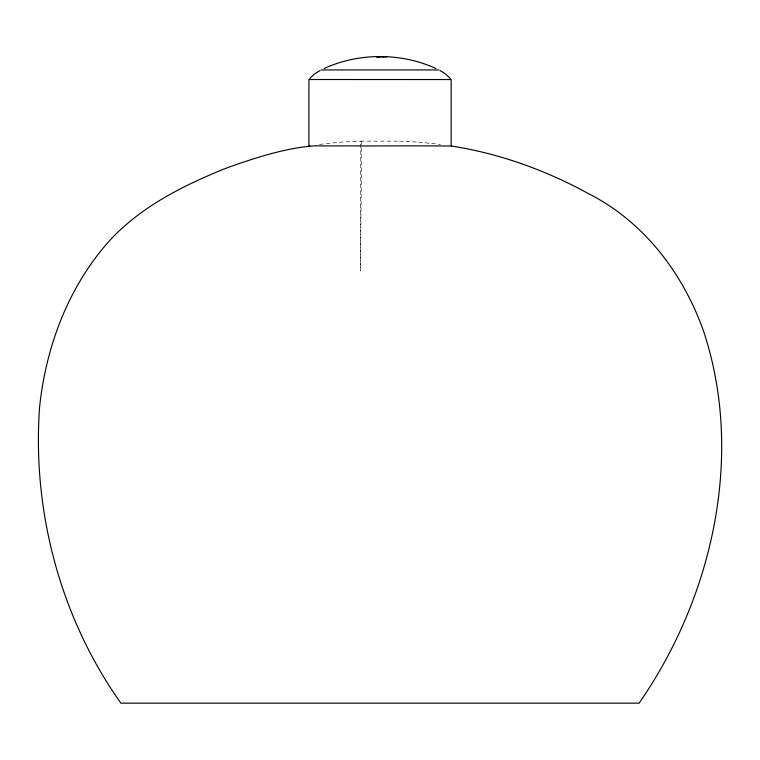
<?xml version="1.0" encoding="UTF-8"?>
<svg xmlns="http://www.w3.org/2000/svg" width="760" height="760" viewBox="0 0 760 760"><rect width="100%" height="100%" fill="white"/><g stroke="black" fill="none" stroke-linecap="round" stroke-linejoin="round"><path stroke-width="0.57" stroke-dasharray="3.8 2.85" d="M361.741 141.141L360.392 270.845L360.534 141.141L399.465 141.141M319.542 144.381L341.097 142.12L360.687 141.141M418.608 142.12L440.477 144.391M399.313 141.141L418.902 142.12"/><path stroke-width="1.14" d="M309.757 78.508L314.516 73.967L320.102 70.49M324.188 68.495C358.957 52.554 401.128 52.573 435.898 68.504M309.89 145.834L308.921 146.015L308.921 79.524L448.742 79.534L451.164 79.534L451.155 146.024C421.391 145.787 391.457 145.873 361.627 145.977C345.809 145.702 329.992 146.091 314.184 145.825C284.041 148.219 254.714 158.032 226.318 168.093C180.918 186.39 135.299 209.314 103.502 247.674C66.234 292.543 45.619 349.457 39.596 407.084C32.053 510.957 60.392 618.117 120.935 703.171L639.065 703.171C712.395 597.731 744.667 455.762 703.76 331.825C683.572 273.98 643.957 221.654 588.591 193.695C545.936 170.287 499.453 153.472 451.298 146.015M376.647 56.829L386.897 56.886M321.299 69.929L438.786 69.939M377.644 56.829L376.76 56.829L380.048 56.858M382.441 56.829L383.325 56.829M439.983 70.499L445.569 73.977L450.328 78.517"/></g></svg>
